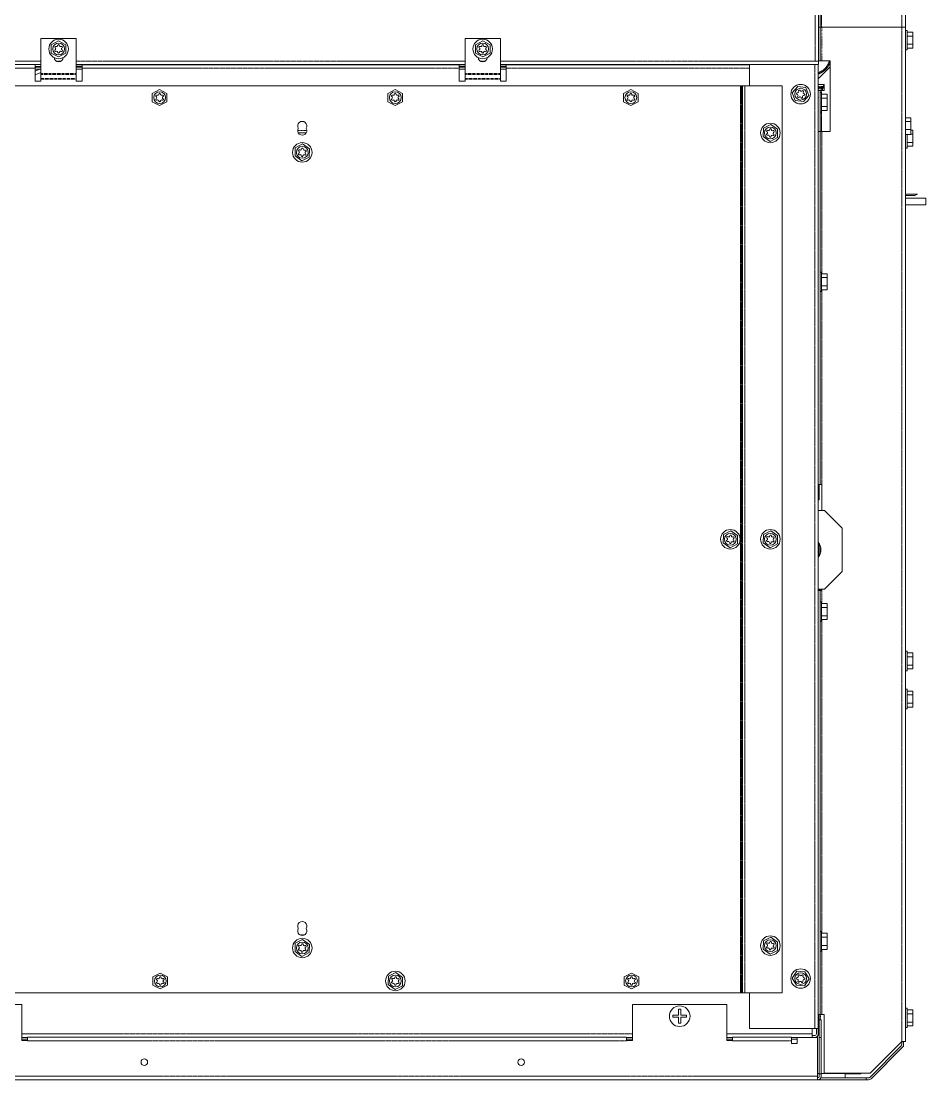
# Model space of a CAD drawing. Header units: millimetres. Extents: x 60499 to 556746, y 248297 to 497145.
# Drawn here: x 193043 to 209166, y 422627 to 441500 of the extents above; entities that cross this region are included whole.
import ezdxf

# ---------------------------------------------------------------- set-up
doc = ezdxf.new("R2010")
doc.units = ezdxf.units.MM
doc.linetypes.add('PHANTOM', pattern=[20, 10, -2, 2, -2, 2, -2])

msp = doc.modelspace()

# ---------------------------------------------------------------- linework, layer by layer
at = {"color": 7, "linetype": 'PHANTOM', "lineweight": 13, "ltscale": 0.03937}
for p, q in [((208741, 457146), (208741, 441393)), ((207309, 441393), (207309, 443839)), ((207193, 440788), (207193, 442222)), ((208741, 441393), (208741, 423310)), ((193396, 440788), (189892, 440788)), ((200954, 440788), (194026, 440788)), ((207193, 440788), (201584, 440788)), ((207187, 440725), (207187, 423543)), ((193291, 440662), (189925, 440662)), ((200849, 440662), (194131, 440662)), ((206024, 440661), (201689, 440662)), ((205861, 440347), (205861, 424179)), ((205879, 440347), (205879, 424179)), ((205899, 424179), (205899, 440347)), ((205941, 424179), (205941, 440347)), ((207310, 436996), (207310, 439530)), ((207310, 433242), (207310, 436711)), ((207310, 425239), (207310, 430832)), ((207310, 423794), (207310, 424953)), ((193054, 423445), (203938, 423445)), ((203833, 423323), (193159, 423323)), ((205618, 423445), (207142, 423445)), ((206770, 423323), (205723, 423323)), ((207238, 422690), (189464, 422690))]:
    msp.add_line(p, q, dxfattribs=at)
at = {"color": 7, "lineweight": 13, "ltscale": 0.03937}
for p, q in [((208803, 457175), (208803, 441488)), ((207280, 441393), (207280, 450238)), ((207255, 440784), (207255, 442225)), ((207310, 441393), (208741, 441393)), ((208804, 441393), (208804, 423310)), ((193396, 440725), (189892, 440725)), ((193291, 440725), (189925, 440725)), ((200954, 440725), (194026, 440725)), ((200849, 440724), (194131, 440724)), ((206024, 440725), (201584, 440725)), ((206024, 440724), (201689, 440724)), ((206024, 440725), (207187, 440725)), ((207249, 440725), (207249, 423543)), ((207461, 439530), (207461, 440790)), ((190444, 440347), (205861, 440347)), ((205941, 440347), (206605, 440347)), ((206605, 440347), (206605, 424179)), ((207250, 440263), (207250, 439530)), ((207281, 440263), (207281, 439528)), ((207280, 433242), (207280, 439530)), ((207675, 432464), (207675, 431688)), ((207280, 423794), (207280, 431353)), ((190444, 424179), (205861, 424179)), ((205941, 424179), (206605, 424179)), ((191374, 423971), (193054, 423971)), ((203938, 423971), (205618, 423971)), ((207355, 423794), (207355, 422744)), ((207187, 423543), (206024, 423543)), ((203833, 423386), (193159, 423386)), ((206770, 423386), (205723, 423386)), ((207238, 423383), (207238, 422690)), ((208165, 422669), (208728, 423232)), ((208175, 422744), (208741, 423310)), ((208189, 422645), (208752, 423208)), ((207238, 422627), (189464, 422627)), ((207239, 422627), (208101, 422627)), ((207292, 422660), (208101, 422660)), ((207298, 422741), (208010, 422741)), ((207355, 422744), (208175, 422744))]:
    msp.add_line(p, q, dxfattribs=at)
at = {"color": 7, "lineweight": 13, "ltscale": 0.0025}
msp.add_line((208803, 441492), (208803, 441408), dxfattribs=at)
at = {"color": 7, "lineweight": 13, "ltscale": 0.00285}
msp.add_line((208803, 441488), (208803, 441393), dxfattribs=at)
at = {"color": 7, "lineweight": 13, "ltscale": 0.001346}
msp.add_line((208803, 441488), (208803, 441443), dxfattribs=at)
at = {"color": 7, "lineweight": 13, "ltscale": 0.000742394}
for p, q in [((207255, 441393), (207280, 441393)), ((207280, 440790), (207255, 440790))]:
    msp.add_line(p, q, dxfattribs=at)
at = {"color": 7, "lineweight": 13, "ltscale": 0.000874917}
for p, q in [((207310, 441393), (207280, 441393)), ((207310, 440790), (207280, 440790)), ((207310, 433242), (207280, 433242)), ((207280, 431353), (207310, 431353)), ((207310, 423794), (207280, 423794))]:
    msp.add_line(p, q, dxfattribs=at)
at = {"color": 7, "lineweight": 13, "ltscale": 0.01795}
msp.add_line((207280, 440790), (207280, 441393), dxfattribs=at)
at = {"color": 7, "linetype": 'PHANTOM', "lineweight": 13, "ltscale": 0.01795}
msp.add_line((207310, 440790), (207310, 441393), dxfattribs=at)
at = {"color": 7, "lineweight": 13, "ltscale": 0.001865}
for p, q in [((208741, 441393), (208804, 441393)), ((193291, 440725), (193291, 440662)), ((194131, 440724), (194131, 440662)), ((200849, 440724), (200849, 440662)), ((201689, 440724), (201689, 440662)), ((207187, 440725), (207249, 440725)), ((207187, 423543), (207249, 423543)), ((207142, 423383), (207142, 423445)), ((208741, 423310), (208804, 423310))]:
    msp.add_line(p, q, dxfattribs=at)
at = {"color": 7, "lineweight": 13, "ltscale": 0.000449203}
msp.add_line((208803, 441408), (208803, 441393), dxfattribs=at)
at = {"color": 7, "lineweight": 13, "ltscale": 7.53328e-05}
for p, q in [((208806, 441309), (208804, 441309)), ((208806, 430241), (208804, 430241)), ((208806, 430199), (208804, 430199)), ((208806, 430198), (208804, 430198)), ((208804, 430162), (208806, 430162)), ((208806, 430094), (208804, 430094)), ((208806, 430094), (208804, 430094)), ((208804, 430073), (208806, 430073)), ((208806, 430019), (208804, 430019)), ((208806, 429989), (208804, 429989)), ((208804, 429983), (208806, 429983)), ((208806, 429946), (208804, 429946))]:
    msp.add_line(p, q, dxfattribs=at)
at = {"color": 7, "lineweight": 13, "ltscale": 7.52126e-05}
for p, q in [((208806, 441308), (208804, 441308)), ((208806, 441266), (208804, 441266)), ((208806, 441265), (208804, 441265)), ((208804, 441229), (208806, 441229)), ((208806, 441161), (208804, 441161)), ((208804, 441140), (208806, 441140)), ((208806, 441086), (208804, 441086)), ((208806, 441056), (208804, 441056)), ((208804, 441050), (208806, 441050)), ((208806, 441013), (208804, 441013)), ((208806, 423878), (208804, 423878))]:
    msp.add_line(p, q, dxfattribs=at)
at = {"color": 7, "lineweight": 13, "ltscale": 1.89533e-05}
for p, q in [((208806, 441335), (208806, 441334)), ((208832, 441334), (208832, 441335))]:
    msp.add_line(p, q, dxfattribs=at)
at = {"color": 7, "lineweight": 13, "ltscale": 0.000762579}
for p, q in [((208806, 441335), (208832, 441335)), ((208806, 441334), (208832, 441334)), ((208806, 440987), (208832, 440987)), ((208806, 439238), (208832, 439238)), ((208806, 430268), (208832, 430268)), ((208806, 429920), (208832, 429920)), ((208806, 429589), (208832, 429589)), ((208806, 429242), (208832, 429242)), ((208806, 423904), (208832, 423904)), ((208806, 423904), (208832, 423904)), ((208806, 423557), (208832, 423557))]:
    msp.add_line(p, q, dxfattribs=at)
at = {"color": 7, "lineweight": 13, "ltscale": 0.001516}
for p, q in [((208806, 441334), (208806, 441283)), ((208806, 441038), (208806, 440987)), ((208806, 439289), (208806, 439238)), ((207283, 437027), (207283, 436976)), ((207283, 436730), (207283, 436680)), ((207283, 431148), (207283, 431098)), ((207283, 430852), (207283, 430801)), ((207283, 425270), (207283, 425219)), ((207283, 424973), (207283, 424922)), ((208806, 423904), (208806, 423853)), ((208806, 423607), (208806, 423557))]:
    msp.add_line(p, q, dxfattribs=at)
at = {"color": 7, "lineweight": 13, "ltscale": 0.003659}
for p, q in [((208806, 441283), (208806, 441161)), ((208806, 441161), (208806, 441038)), ((208806, 439411), (208806, 439289)), ((207283, 436976), (207283, 436853)), ((207283, 436853), (207283, 436730)), ((207283, 431098), (207283, 430975)), ((207283, 430975), (207283, 430852)), ((208806, 430094), (208806, 429971)), ((208806, 429415), (208806, 429292)), ((207283, 425219), (207283, 425096)), ((207283, 425096), (207283, 424973)), ((208806, 423853), (208806, 423730)), ((208806, 423730), (208806, 423607))]:
    msp.add_line(p, q, dxfattribs=at)
at = {"color": 7, "lineweight": 13, "ltscale": 0.005175}
for p, q in [((208832, 441161), (208832, 441334)), ((208832, 441161), (208832, 440987)), ((208832, 439411), (208832, 439238)), ((207308, 436853), (207308, 437027)), ((207308, 436853), (207308, 436680)), ((207308, 430975), (207308, 431148)), ((207308, 430975), (207308, 430801)), ((207308, 425096), (207308, 425270)), ((207308, 425096), (207308, 424922)), ((208832, 423730), (208832, 423904)), ((208832, 423730), (208832, 423557))]:
    msp.add_line(p, q, dxfattribs=at)
at = {"color": 7, "lineweight": 13, "ltscale": 0.003}
for p, q in [((208832, 441304), (208933, 441304)), ((208832, 441303), (208933, 441303)), ((208832, 441235), (208933, 441235)), ((208832, 441087), (208933, 441087)), ((208832, 441018), (208933, 441018)), ((207309, 440196), (207410, 440196)), ((207309, 440127), (207410, 440127)), ((207309, 439979), (207410, 439979)), ((207309, 439910), (207410, 439910)), ((208832, 439337), (208932, 439337)), ((208832, 439269), (208932, 439269)), ((207308, 436996), (207409, 436996)), ((207308, 436927), (207409, 436927)), ((207308, 436779), (207409, 436779)), ((207308, 436711), (207409, 436711)), ((207308, 431117), (207409, 431117)), ((207308, 431049), (207409, 431049)), ((207308, 430901), (207409, 430901)), ((207308, 430832), (207409, 430832)), ((208832, 430236), (208933, 430236)), ((208832, 430168), (208933, 430168)), ((208832, 430020), (208933, 430020)), ((208832, 429951), (208933, 429951)), ((208832, 429558), (208933, 429558)), ((208832, 429489), (208933, 429489)), ((208832, 429341), (208933, 429341)), ((208832, 429273), (208933, 429273)), ((207308, 425239), (207409, 425239)), ((207308, 425170), (207409, 425170)), ((207308, 425022), (207409, 425022)), ((207308, 424953), (207409, 424953)), ((208832, 423873), (208932, 423873)), ((208832, 423873), (208933, 423873)), ((208832, 423804), (208932, 423804)), ((208832, 423656), (208932, 423656)), ((208832, 423588), (208932, 423588))]:
    msp.add_line(p, q, dxfattribs=at)
at = {"color": 7, "lineweight": 13, "ltscale": 1.96142e-05}
msp.add_line((208933, 441304), (208933, 441303), dxfattribs=at)
at = {"color": 7, "lineweight": 13, "ltscale": 0.002048}
for p, q in [((208933, 441303), (208933, 441235)), ((208933, 441087), (208933, 441018)), ((208932, 439554), (208932, 439485)), ((208932, 439337), (208932, 439269)), ((207409, 436996), (207409, 436927)), ((207409, 436779), (207409, 436711)), ((207409, 431117), (207409, 431049)), ((207409, 430901), (207409, 430832)), ((207409, 425239), (207409, 425170)), ((207409, 425022), (207409, 424953)), ((208932, 423873), (208932, 423804)), ((208932, 423656), (208932, 423588))]:
    msp.add_line(p, q, dxfattribs=at)
at = {"color": 7, "lineweight": 13, "ltscale": 0.018535}
for p, q in [((193396, 441192), (193396, 440569)), ((194026, 441192), (194026, 440569))]:
    msp.add_line(p, q, dxfattribs=at)
at = {"color": 7, "lineweight": 13, "ltscale": 0.01875}
for p, q in [((193396, 441192), (194026, 441192)), ((200954, 441192), (201584, 441192))]:
    msp.add_line(p, q, dxfattribs=at)
at = {"color": 7, "lineweight": 13, "ltscale": 0.004405}
for p, q in [((193711, 441148), (193580, 441079)), ((193580, 441079), (193580, 440931)), ((193842, 441079), (193711, 441148)), ((193842, 440931), (193842, 441079)), ((201269, 441148), (201138, 441079)), ((201138, 441079), (201138, 440931)), ((201400, 441079), (201269, 441148)), ((201400, 440931), (201400, 441079)), ((208933, 441235), (208933, 441087)), ((193580, 440931), (193711, 440863)), ((193711, 440863), (193842, 440931)), ((201138, 440931), (201269, 440863)), ((201269, 440863), (201400, 440931)), ((206883, 440332), (206786, 440221)), ((207030, 440315), (206883, 440332)), ((207083, 440177), (207030, 440315)), ((195511, 440280), (195380, 440211)), ((195380, 440211), (195380, 440063)), ((195642, 440211), (195511, 440280)), ((195642, 440063), (195642, 440211)), ((199710, 440280), (199579, 440211)), ((199579, 440211), (199579, 440063)), ((199841, 440211), (199710, 440280)), ((199841, 440063), (199841, 440211)), ((203909, 440280), (203778, 440211)), ((203778, 440211), (203778, 440063)), ((204041, 440211), (203909, 440280)), ((204041, 440063), (204041, 440211)), ((206786, 440221), (206839, 440083)), ((206986, 440066), (207083, 440177)), ((207410, 440127), (207410, 439979)), ((195380, 440063), (195511, 439994)), ((195511, 439994), (195642, 440063)), ((199579, 440063), (199710, 439994)), ((199710, 439994), (199841, 440063)), ((203778, 440063), (203909, 439994)), ((203909, 439994), (204041, 440063)), ((206839, 440083), (206986, 440066)), ((206270, 439591), (206268, 439443)), ((206402, 439658), (206270, 439591)), ((206523, 439572), (206402, 439658)), ((206521, 439424), (206523, 439572)), ((206268, 439443), (206389, 439357)), ((206389, 439357), (206521, 439424)), ((208932, 439485), (208932, 439337)), ((197927, 439244), (197925, 439096)), ((198059, 439311), (197927, 439244)), ((198180, 439225), (198059, 439311)), ((198178, 439077), (198180, 439225)), ((197925, 439096), (198046, 439010)), ((198046, 439010), (198178, 439077)), ((207409, 436927), (207409, 436779)), ((205689, 432413), (205557, 432346)), ((205810, 432328), (205689, 432413)), ((206402, 432413), (206270, 432346)), ((206523, 432328), (206402, 432413)), ((205557, 432346), (205555, 432198)), ((205555, 432198), (205676, 432113)), ((205808, 432180), (205810, 432328)), ((206270, 432346), (206268, 432198)), ((206268, 432198), (206389, 432113)), ((206521, 432180), (206523, 432328)), ((205676, 432113), (205808, 432180)), ((206389, 432113), (206521, 432180)), ((207409, 431049), (207409, 430901)), ((208933, 430168), (208933, 430020)), ((208933, 429489), (208933, 429341)), ((197927, 425061), (197925, 424913)), ((198059, 425128), (197927, 425061)), ((198180, 425042), (198059, 425128)), ((198178, 424894), (198180, 425042)), ((206270, 425102), (206268, 424954)), ((206402, 425169), (206270, 425102)), ((206523, 425083), (206402, 425169)), ((206521, 424935), (206523, 425083)), ((207409, 425170), (207409, 425022)), ((197925, 424913), (198046, 424827)), ((198046, 424827), (198178, 424894)), ((206268, 424954), (206389, 424868)), ((206389, 424868), (206521, 424935)), ((195523, 424531), (195392, 424463)), ((195392, 424463), (195392, 424315)), ((195654, 424463), (195523, 424531)), ((195654, 424315), (195654, 424463)), ((199588, 424472), (199586, 424324)), ((199720, 424539), (199588, 424472)), ((199840, 424453), (199720, 424539)), ((199838, 424305), (199840, 424453)), ((203921, 424531), (203790, 424463)), ((203790, 424463), (203790, 424315)), ((204052, 424463), (203921, 424531)), ((204052, 424315), (204052, 424463)), ((206864, 424565), (206784, 424440)), ((207011, 424553), (206864, 424565)), ((207085, 424425), (207011, 424553)), ((195392, 424315), (195523, 424246)), ((195523, 424246), (195654, 424315)), ((199586, 424324), (199706, 424238)), ((199706, 424238), (199838, 424305)), ((203790, 424315), (203921, 424246)), ((203921, 424246), (204052, 424315)), ((206784, 424440), (206858, 424312)), ((206858, 424312), (207005, 424300)), ((207005, 424300), (207085, 424425)), ((208932, 423804), (208932, 423656))]:
    msp.add_line(p, q, dxfattribs=at)
at = {"color": 7, "lineweight": 13, "ltscale": 0.018546}
for p, q in [((200954, 441192), (200954, 440569)), ((201584, 441192), (201584, 440569))]:
    msp.add_line(p, q, dxfattribs=at)
at = {"color": 7, "lineweight": 13, "ltscale": 0.003125}
for p, q in [((193396, 440725), (193291, 440725)), ((193396, 440691), (193291, 440691)), ((193396, 440678), (193291, 440678)), ((194131, 440724), (194026, 440724)), ((194131, 440691), (194026, 440691)), ((194131, 440678), (194026, 440678)), ((200849, 440724), (200954, 440724)), ((200849, 440691), (200954, 440691)), ((200954, 440678), (200849, 440678)), ((201584, 440724), (201689, 440724)), ((201584, 440691), (201689, 440691)), ((201689, 440678), (201584, 440678)), ((193291, 440645), (193396, 440645)), ((193396, 440641), (193291, 440641)), ((194026, 440645), (194131, 440645)), ((194131, 440641), (194026, 440641)), ((200849, 440644), (200954, 440644)), ((201584, 440644), (201689, 440644)), ((193396, 440431), (193291, 440431)), ((194131, 440431), (194026, 440431)), ((200849, 440430), (200954, 440430)), ((201584, 440430), (201689, 440430)), ((207250, 440473), (207250, 440368)), ((207355, 440368), (207250, 440368)), ((207355, 440263), (207355, 440368)), ((204760, 423779), (204760, 423884)), ((204798, 423884), (204798, 423779)), ((204655, 423779), (204760, 423779)), ((204760, 423742), (204655, 423742)), ((204760, 423637), (204760, 423742)), ((204798, 423779), (204903, 423779)), ((204903, 423742), (204798, 423742)), ((204798, 423742), (204798, 423637)), ((193054, 423383), (193159, 423383)), ((193159, 423354), (193054, 423354)), ((193159, 423326), (193054, 423326)), ((203833, 423383), (203938, 423383)), ((203938, 423354), (203833, 423354)), ((203938, 423326), (203833, 423326)), ((205618, 423383), (205723, 423383)), ((205723, 423354), (205618, 423354)), ((205723, 423326), (205618, 423326)), ((206770, 423383), (206875, 423383)), ((206875, 423354), (206770, 423354)), ((206770, 423274), (206875, 423274))]:
    msp.add_line(p, q, dxfattribs=at)
at = {"color": 7, "linetype": 'PHANTOM', "lineweight": 13, "ltscale": 0.002804}
msp.add_line((193758, 440788), (193664, 440788), dxfattribs=at)
at = {"color": 7, "lineweight": 13, "ltscale": 1.4628e-05}
msp.add_line((195075, 440725), (195075, 440724), dxfattribs=at)
at = {"color": 7, "lineweight": 13, "ltscale": 1.51687e-05}
msp.add_line((195705, 440725), (195705, 440724), dxfattribs=at)
at = {"color": 7, "linetype": 'PHANTOM', "lineweight": 13, "ltscale": 0.002812}
msp.add_line((201316, 440788), (201222, 440788), dxfattribs=at)
at = {"color": 7, "lineweight": 13, "ltscale": 2.12061e-05}
msp.add_line((202634, 440725), (202634, 440724), dxfattribs=at)
at = {"color": 7, "lineweight": 13, "ltscale": 2.15365e-05}
msp.add_line((203007, 440725), (203007, 440724), dxfattribs=at)
at = {"color": 7, "lineweight": 13, "ltscale": 2.16867e-05}
msp.add_line((203166, 440725), (203166, 440724), dxfattribs=at)
msp.add_line((203166, 440725), (203166, 440724), dxfattribs=at)
at = {"color": 7, "lineweight": 13, "ltscale": 2.17468e-05}
msp.add_line((203264, 440725), (203264, 440724), dxfattribs=at)
at = {"color": 7, "lineweight": 13, "ltscale": 2.1957e-05}
msp.add_line((203477, 440724), (203477, 440725), dxfattribs=at)
at = {"color": 7, "lineweight": 13, "ltscale": 2.25878e-05}
msp.add_line((204189, 440725), (204189, 440724), dxfattribs=at)
at = {"color": 7, "lineweight": 13, "ltscale": 2.2708e-05}
msp.add_line((204348, 440725), (204348, 440724), dxfattribs=at)
at = {"color": 7, "lineweight": 13, "ltscale": 2.28281e-05}
msp.add_line((204499, 440724), (204499, 440725), dxfattribs=at)
at = {"color": 7, "lineweight": 13, "ltscale": 2.28581e-05}
msp.add_line((204532, 440725), (204532, 440724), dxfattribs=at)
at = {"color": 7, "lineweight": 13, "ltscale": 2.30384e-05}
msp.add_line((204732, 440725), (204732, 440724), dxfattribs=at)
at = {"color": 7, "lineweight": 13, "ltscale": 2.3549e-05}
msp.add_line((205311, 440725), (205311, 440724), dxfattribs=at)
at = {"color": 7, "linetype": 'PHANTOM', "lineweight": 13, "ltscale": 2.36691e-05}
msp.add_line((205444, 440725), (205444, 440724), dxfattribs=at)
at = {"color": 7, "lineweight": 13, "ltscale": 0.01125}
msp.add_line((206024, 440725), (206024, 440347), dxfattribs=at)
at = {"color": 7, "lineweight": 13, "ltscale": 0.001781}
msp.add_line((207193, 440788), (207252, 440783), dxfattribs=at)
at = {"color": 7, "lineweight": 13, "ltscale": 8.26618e-05}
msp.add_line((207252, 440725), (207249, 440725), dxfattribs=at)
at = {"color": 7, "lineweight": 13, "ltscale": 7.57533e-05}
msp.add_line((207252, 440783), (207252, 440785), dxfattribs=at)
at = {"color": 7, "lineweight": 13, "ltscale": 4.85398e-05}
msp.add_line((207252, 440784), (207254, 440784), dxfattribs=at)
at = {"color": 7, "lineweight": 13, "ltscale": 0.001722}
msp.add_line((207252, 440725), (207252, 440783), dxfattribs=at)
at = {"color": 7, "lineweight": 13, "ltscale": 4.1451e-05}
msp.add_line((207255, 440784), (207254, 440784), dxfattribs=at)
at = {"color": 7, "lineweight": 13, "ltscale": 0.004514}
for p, q in [((207310, 440790), (207461, 440790)), ((207310, 439530), (207461, 439530))]:
    msp.add_line(p, q, dxfattribs=at)
at = {"color": 7, "lineweight": 13, "ltscale": 0.004419}
for q in [(207460, 440683), (207250, 440473)]:
    msp.add_line((207355, 440578), q, dxfattribs=at)
at = {"color": 7, "lineweight": 13, "ltscale": 2.63124e-05}
msp.add_line((207460, 440683), (207461, 440683), dxfattribs=at)
at = {"color": 7, "lineweight": 13, "ltscale": 0.006885}
for p, q in [((193291, 440662), (193291, 440431)), ((194131, 440662), (194131, 440431)), ((200849, 440662), (200849, 440430)), ((201689, 440662), (201689, 440430))]:
    msp.add_line(p, q, dxfattribs=at)
at = {"color": 7, "lineweight": 13, "ltscale": 0.002701}
msp.add_line((193375, 440641), (193291, 440607), dxfattribs=at)
msp.add_line((193375, 440641), (193291, 440607), dxfattribs=at)
at = {"color": 7, "lineweight": 13, "ltscale": 0.00337}
msp.add_line((193396, 440582), (193291, 440540), dxfattribs=at)
at = {"color": 7, "lineweight": 13, "ltscale": 0.000637865}
for p, q in [((193396, 440569), (193396, 440548)), ((194026, 440569), (194026, 440548)), ((200954, 440569), (200954, 440547)), ((201584, 440569), (201584, 440547))]:
    msp.add_line(p, q, dxfattribs=at)
at = {"color": 7, "linetype": 'PHANTOM', "lineweight": 13, "ltscale": 0.01875}
for p, q in [((194026, 440569), (193396, 440569)), ((194026, 440548), (193396, 440548)), ((201584, 440569), (200954, 440569)), ((201584, 440547), (200954, 440547)), ((193396, 440477), (194026, 440477)), ((193396, 440467), (194026, 440467)), ((200954, 440477), (201584, 440477)), ((200954, 440467), (201584, 440467))]:
    msp.add_line(p, q, dxfattribs=at)
at = {"color": 7, "lineweight": 13, "ltscale": 0.002087}
for p, q in [((193396, 440548), (193396, 440477)), ((194026, 440548), (194026, 440477)), ((200954, 440547), (200954, 440477)), ((201584, 440547), (201584, 440477))]:
    msp.add_line(p, q, dxfattribs=at)
at = {"color": 7, "lineweight": 13, "ltscale": 0.000299258}
for p, q in [((193396, 440467), (193396, 440477)), ((194026, 440467), (194026, 440477)), ((200954, 440467), (200954, 440477))]:
    msp.add_line(p, q, dxfattribs=at)
at = {"color": 7, "lineweight": 13, "ltscale": 0.001096}
for p, q in [((193396, 440467), (193396, 440431)), ((194026, 440431), (194026, 440467)), ((200954, 440430), (200954, 440467)), ((201584, 440467), (201584, 440430))]:
    msp.add_line(p, q, dxfattribs=at)
at = {"color": 7, "lineweight": 13, "ltscale": 0.000299289}
msp.add_line((201584, 440467), (201584, 440477), dxfattribs=at)
at = {"color": 7, "lineweight": 13, "ltscale": 0.000548115}
for p, q in [((205879, 440347), (205861, 440347)), ((205879, 424179), (205861, 424179))]:
    msp.add_line(p, q, dxfattribs=at)
at = {"color": 7, "lineweight": 13, "ltscale": 0.000591008}
for p, q in [((205879, 440347), (205899, 440347)), ((205879, 424179), (205899, 424179))]:
    msp.add_line(p, q, dxfattribs=at)
at = {"color": 7, "lineweight": 13, "ltscale": 0.001248}
for p, q in [((205899, 440347), (205941, 440347)), ((205899, 424179), (205941, 424179))]:
    msp.add_line(p, q, dxfattribs=at)
at = {"color": 7, "linetype": 'PHANTOM', "lineweight": 13, "ltscale": 0.002786}
msp.add_line((207249, 440332), (207343, 440332), dxfattribs=at)
at = {"color": 7, "lineweight": 13, "ltscale": 0.002786}
msp.add_line((207343, 440315), (207249, 440315), dxfattribs=at)
at = {"color": 7, "linetype": 'PHANTOM', "lineweight": 13, "ltscale": 0.001949}
for p, q in [((207249, 440302), (207315, 440302)), ((207315, 440269), (207249, 440269))]:
    msp.add_line(p, q, dxfattribs=at)
at = {"color": 7, "linetype": 'PHANTOM', "lineweight": 13, "ltscale": 0.000388859}
msp.add_line((207315, 440302), (207315, 440315), dxfattribs=at)
at = {"color": 7, "linetype": 'PHANTOM', "lineweight": 13, "ltscale": 0.000980497}
msp.add_line((207315, 440269), (207315, 440302), dxfattribs=at)
at = {"color": 7, "lineweight": 13, "ltscale": 0.000268891}
msp.add_line((207331, 440315), (207331, 440306), dxfattribs=at)
at = {"color": 7, "linetype": 'PHANTOM', "lineweight": 13, "ltscale": 0.001083}
msp.add_line((207343, 440332), (207343, 440368), dxfattribs=at)
at = {"color": 7, "linetype": 'PHANTOM', "lineweight": 13, "ltscale": 0.000492126}
msp.add_line((207343, 440332), (207343, 440315), dxfattribs=at)
at = {"color": 7, "linetype": 'PHANTOM', "lineweight": 13, "ltscale": 0.000367172}
msp.add_line((207343, 440332), (207355, 440332), dxfattribs=at)
at = {"color": 7, "lineweight": 13, "ltscale": 2.77542e-05}
for p, q in [((207250, 440133), (207249, 440133)), ((207250, 439974), (207249, 439974))]:
    msp.add_line(p, q, dxfattribs=at)
at = {"color": 7, "lineweight": 13, "ltscale": 0.000900028}
msp.add_line((207250, 440263), (207281, 440263), dxfattribs=at)
at = {"color": 7, "lineweight": 13, "ltscale": 0.000774954}
for p, q in [((207281, 440263), (207307, 440263)), ((207238, 422741), (207265, 422741))]:
    msp.add_line(p, q, dxfattribs=at)
at = {"color": 7, "lineweight": 13, "ltscale": 7.49723e-05}
for p, q in [((207283, 440201), (207281, 440201)), ((207283, 440159), (207281, 440159)), ((207283, 440158), (207281, 440158)), ((207281, 440122), (207283, 440122)), ((207283, 440053), (207281, 440053)), ((207283, 440053), (207281, 440053)), ((207281, 440032), (207283, 440032)), ((207283, 439978), (207281, 439978)), ((207283, 439949), (207281, 439949)), ((207281, 439943), (207283, 439943)), ((207283, 439905), (207281, 439905)), ((207283, 437001), (207280, 437001)), ((207283, 436959), (207280, 436959)), ((207283, 436958), (207280, 436958)), ((207280, 436922), (207283, 436922)), ((207283, 436853), (207280, 436853)), ((207280, 436832), (207283, 436832)), ((207283, 436779), (207280, 436779)), ((207283, 436749), (207280, 436749)), ((207280, 436743), (207283, 436743)), ((207283, 436706), (207280, 436706)), ((207283, 431122), (207280, 431122)), ((207283, 431080), (207280, 431080)), ((207283, 431079), (207280, 431079)), ((207280, 431043), (207283, 431043)), ((207283, 430975), (207280, 430975)), ((207280, 430954), (207283, 430954)), ((207283, 430900), (207280, 430900)), ((207283, 430870), (207280, 430870)), ((207280, 430864), (207283, 430864)), ((207283, 430827), (207280, 430827)), ((207283, 425244), (207280, 425244)), ((207283, 425202), (207280, 425202)), ((207283, 425200), (207280, 425200)), ((207280, 425165), (207283, 425165)), ((207283, 425096), (207280, 425096)), ((207280, 425075), (207283, 425075)), ((207283, 425021), (207280, 425021)), ((207283, 424991), (207280, 424991)), ((207280, 424985), (207283, 424985)), ((207283, 424948), (207280, 424948))]:
    msp.add_line(p, q, dxfattribs=at)
at = {"color": 7, "lineweight": 13, "ltscale": 0.001518}
for p, q in [((207283, 440227), (207283, 440176)), ((208806, 430268), (208806, 430217)), ((208806, 429589), (208806, 429538))]:
    msp.add_line(p, q, dxfattribs=at)
at = {"color": 7, "lineweight": 13, "ltscale": 0.000762459}
for p, q in [((207283, 440227), (207309, 440227)), ((207283, 439879), (207309, 439879)), ((207283, 437027), (207308, 437027)), ((207283, 436680), (207308, 436680)), ((207283, 431148), (207308, 431148)), ((207283, 430801), (207308, 430801)), ((207283, 425270), (207308, 425270)), ((207283, 424922), (207308, 424922))]:
    msp.add_line(p, q, dxfattribs=at)
at = {"color": 7, "lineweight": 13, "ltscale": 0.00366}
for p, q in [((207283, 440176), (207283, 440053)), ((208806, 430217), (208806, 430094)), ((208806, 429538), (208806, 429415))]:
    msp.add_line(p, q, dxfattribs=at)
at = {"color": 7, "linetype": 'PHANTOM', "lineweight": 13, "ltscale": 0.001075}
msp.add_line((207307, 440263), (207307, 440227), dxfattribs=at)
at = {"color": 7, "lineweight": 13, "ltscale": 0.00145}
for p, q in [((207355, 440263), (207307, 440263)), ((206770, 423274), (206770, 423323))]:
    msp.add_line(p, q, dxfattribs=at)
at = {"color": 7, "lineweight": 13, "ltscale": 0.005178}
for p, q in [((207309, 440053), (207309, 440227)), ((208832, 430094), (208832, 430268)), ((208832, 429415), (208832, 429589))]:
    msp.add_line(p, q, dxfattribs=at)
at = {"color": 7, "lineweight": 13, "ltscale": 0.00205}
for p, q in [((207410, 440196), (207410, 440127)), ((208933, 430236), (208933, 430168)), ((208933, 429558), (208933, 429489))]:
    msp.add_line(p, q, dxfattribs=at)
at = {"color": 7, "lineweight": 13, "ltscale": 0.003658}
msp.add_line((207283, 440053), (207283, 439930), dxfattribs=at)
at = {"color": 7, "lineweight": 13, "ltscale": 0.001514}
for p, q in [((207283, 439930), (207283, 439879)), ((208806, 429971), (208806, 429920)), ((208806, 429292), (208806, 429242))]:
    msp.add_line(p, q, dxfattribs=at)
at = {"color": 7, "lineweight": 13, "ltscale": 0.005172}
for p, q in [((207309, 440053), (207309, 439879)), ((208832, 430094), (208832, 429920)), ((208832, 429415), (208832, 429242))]:
    msp.add_line(p, q, dxfattribs=at)
at = {"color": 7, "lineweight": 13, "ltscale": 0.002046}
for p, q in [((207410, 439979), (207410, 439910)), ((208933, 430020), (208933, 429951)), ((208933, 429341), (208933, 429273))]:
    msp.add_line(p, q, dxfattribs=at)
at = {"color": 7, "lineweight": 13, "ltscale": 2.78743e-05}
msp.add_line((207250, 439904), (207249, 439904), dxfattribs=at)
at = {"color": 7, "lineweight": 13, "ltscale": 2.79573e-05}
msp.add_line((207250, 439829), (207249, 439829), dxfattribs=at)
at = {"color": 7, "linetype": 'PHANTOM', "lineweight": 13, "ltscale": 2.79396e-05}
msp.add_line((207250, 439779), (207249, 439779), dxfattribs=at)
at = {"color": 7, "linetype": 'PHANTOM', "lineweight": 13, "ltscale": 0.010404}
msp.add_line((207307, 439879), (207307, 439530), dxfattribs=at)
at = {"color": 7, "lineweight": 13, "ltscale": 0.002843}
for p, q in [((208804, 439775), (208899, 439775)), ((208804, 439713), (208899, 439713)), ((208804, 439567), (208899, 439567)), ((208804, 439477), (208899, 439477))]:
    msp.add_line(p, q, dxfattribs=at)
at = {"color": 7, "lineweight": 13, "ltscale": 0.001837}
msp.add_line((208899, 439775), (208899, 439713), dxfattribs=at)
at = {"color": 7, "linetype": 'PHANTOM', "lineweight": 13, "ltscale": 0.0049}
msp.add_line((197970, 439549), (198135, 439549), dxfattribs=at)
at = {"color": 7, "lineweight": 13, "ltscale": 3.43003e-05}
msp.add_line((207249, 439615), (207250, 439614), dxfattribs=at)
at = {"color": 7, "lineweight": 13, "ltscale": 0.004338}
msp.add_line((208899, 439713), (208899, 439567), dxfattribs=at)
at = {"color": 7, "lineweight": 13, "ltscale": 0.002691}
msp.add_line((208899, 439567), (208899, 439477), dxfattribs=at)
at = {"color": 7, "lineweight": 13, "ltscale": 0.000990019}
msp.add_line((208899, 439554), (208932, 439554), dxfattribs=at)
at = {"color": 7, "lineweight": 13, "ltscale": 0.004288}
msp.add_line((197981, 439509), (198125, 439509), dxfattribs=at)
at = {"color": 7, "lineweight": 13, "ltscale": 0.000915047}
for p, q in [((207280, 439530), (207249, 439530)), ((207280, 433242), (207249, 433242)), ((207280, 431353), (207249, 431353)), ((207280, 423794), (207249, 423794))]:
    msp.add_line(p, q, dxfattribs=at)
at = {"color": 7, "lineweight": 13, "ltscale": 1.27357e-05}
msp.add_line((207280, 439528), (207281, 439528), dxfattribs=at)
at = {"color": 7, "lineweight": 13, "ltscale": 0.000862182}
msp.add_line((207310, 439530), (207281, 439530), dxfattribs=at)
at = {"color": 7, "lineweight": 13, "ltscale": 7.04067e-05}
for p, q in [((208806, 439411), (208804, 439411)), ((208804, 439390), (208806, 439390)), ((208806, 439337), (208804, 439337)), ((208806, 439307), (208804, 439307)), ((208804, 439301), (208806, 439301)), ((208806, 439264), (208804, 439264))]:
    msp.add_line(p, q, dxfattribs=at)
at = {"color": 7, "lineweight": 13, "ltscale": 0.001943}
for p, q in [((208806, 439477), (208806, 439411)), ((208832, 439411), (208832, 439477))]:
    msp.add_line(p, q, dxfattribs=at)
at = {"color": 7, "lineweight": 13, "ltscale": 0.000990259}
msp.add_line((208899, 439485), (208932, 439485), dxfattribs=at)
at = {"color": 7, "lineweight": 13, "ltscale": 0.006303}
msp.add_line((209015, 438418), (208804, 438418), dxfattribs=at)
at = {"color": 7, "lineweight": 13, "ltscale": 0.001604}
msp.add_line((209015, 438418), (208969, 438390), dxfattribs=at)
at = {"color": 7, "lineweight": 13, "ltscale": 0.004932}
msp.add_line((208969, 438390), (208804, 438390), dxfattribs=at)
at = {"color": 7, "lineweight": 13, "ltscale": 0.010775}
for p, q in [((209166, 438343), (208804, 438343)), ((209166, 438224), (208804, 438224))]:
    msp.add_line(p, q, dxfattribs=at)
at = {"color": 7, "lineweight": 13, "ltscale": 0.003542}
msp.add_line((209166, 438343), (209166, 438224), dxfattribs=at)
at = {"color": 7, "lineweight": 13, "ltscale": 0.00821}
msp.add_line((207267, 433242), (207267, 432966), dxfattribs=at)
at = {"color": 7, "lineweight": 13, "ltscale": 0.013797}
msp.add_line((207310, 432779), (207310, 433242), dxfattribs=at)
at = {"color": 7, "lineweight": 13, "ltscale": 0.000510388}
msp.add_line((207249, 432966), (207267, 432966), dxfattribs=at)
at = {"color": 7, "lineweight": 13, "ltscale": 0.003295}
for p, q in [((207249, 432779), (207360, 432779)), ((207360, 431373), (207249, 431373))]:
    msp.add_line(p, q, dxfattribs=at)
at = {"color": 7, "lineweight": 13, "ltscale": 0.013258}
for p, q in [((207360, 432779), (207675, 432464)), ((207675, 431688), (207360, 431373))]:
    msp.add_line(p, q, dxfattribs=at)
at = {"color": 7, "lineweight": 13, "ltscale": 0.006495}
msp.add_line((207267, 432185), (207267, 431967), dxfattribs=at)
at = {"color": 7, "linetype": 'PHANTOM', "lineweight": 13, "ltscale": 0.003322}
msp.add_line((207290, 432132), (207290, 432020), dxfattribs=at)
at = {"color": 7, "lineweight": 13, "ltscale": 0.000602602}
for p, q in [((207267, 431373), (207267, 431353)), ((207269, 431373), (207269, 431353)), ((207295, 431353), (207295, 431373)), ((207310, 431353), (207310, 431373))]:
    msp.add_line(p, q, dxfattribs=at)
at = {"color": 7, "linetype": 'PHANTOM', "lineweight": 13, "ltscale": 0.007}
msp.add_line((207310, 431117), (207310, 431353), dxfattribs=at)
at = {"color": 7, "lineweight": 13, "ltscale": 7.50925e-05}
for p, q in [((208806, 429563), (208804, 429563)), ((208806, 429521), (208804, 429521)), ((208806, 429520), (208804, 429520)), ((208804, 429484), (208806, 429484)), ((208806, 429415), (208804, 429415)), ((208806, 429415), (208804, 429415)), ((208804, 429394), (208806, 429394)), ((208806, 429340), (208804, 429340)), ((208806, 429311), (208804, 429311)), ((208804, 429305), (208806, 429305)), ((208806, 429268), (208804, 429268))]:
    msp.add_line(p, q, dxfattribs=at)
at = {"color": 7, "linetype": 'PHANTOM', "lineweight": 13, "ltscale": 0.002588}
msp.add_line((198009, 425213), (198096, 425213), dxfattribs=at)
at = {"color": 7, "lineweight": 13, "ltscale": 0.018935}
msp.add_line((206024, 424179), (206024, 423543), dxfattribs=at)
at = {"color": 7, "lineweight": 13, "ltscale": 0.019175}
for p, q in [((193054, 423971), (193054, 423326)), ((203938, 423971), (203938, 423326)), ((205618, 423971), (205618, 423326))]:
    msp.add_line(p, q, dxfattribs=at)
at = {"color": 7, "lineweight": 13, "ltscale": 0.001125}
for p, q in [((204760, 423884), (204798, 423884)), ((204798, 423637), (204760, 423637))]:
    msp.add_line(p, q, dxfattribs=at)
at = {"color": 7, "lineweight": 13, "ltscale": 0.000562533}
for p, q in [((204655, 423761), (204655, 423779)), ((204903, 423779), (204903, 423761))]:
    msp.add_line(p, q, dxfattribs=at)
at = {"color": 7, "lineweight": 13, "ltscale": 0.000562473}
for p, q in [((204655, 423742), (204655, 423761)), ((204903, 423761), (204903, 423742))]:
    msp.add_line(p, q, dxfattribs=at)
at = {"color": 7, "lineweight": 13, "ltscale": 0.000999871}
for p, q in [((207298, 423698), (207265, 423698)), ((207298, 423383), (207265, 423383)), ((207298, 422734), (207265, 422734))]:
    msp.add_line(p, q, dxfattribs=at)
at = {"color": 7, "lineweight": 13, "ltscale": 0.009375}
for p, q in [((207265, 423698), (207265, 423383)), ((207298, 423698), (207298, 423383))]:
    msp.add_line(p, q, dxfattribs=at)
at = {"color": 7, "lineweight": 13, "ltscale": 0.002875}
msp.add_line((207267, 423794), (207267, 423698), dxfattribs=at)
at = {"color": 7, "linetype": 'PHANTOM', "lineweight": 13, "ltscale": 0.002875}
msp.add_line((207290, 423794), (207290, 423698), dxfattribs=at)
at = {"color": 7, "lineweight": 13, "ltscale": 0.00135}
msp.add_line((207355, 423794), (207310, 423794), dxfattribs=at)
at = {"color": 7, "lineweight": 13, "ltscale": 7.01664e-05}
for p, q in [((208806, 423878), (208804, 423878)), ((208806, 423836), (208804, 423836)), ((208806, 423835), (208804, 423835)), ((208804, 423799), (208806, 423799)), ((208806, 423730), (208804, 423730)), ((208804, 423709), (208806, 423709)), ((208806, 423656), (208804, 423656)), ((208806, 423626), (208804, 423626)), ((208804, 423620), (208806, 423620)), ((208806, 423583), (208804, 423583))]:
    msp.add_line(p, q, dxfattribs=at)
at = {"color": 7, "lineweight": 13, "ltscale": 0.0029}
for p, q in [((207142, 423543), (207142, 423445)), ((207216, 423543), (207216, 423445)), ((207249, 423543), (207249, 423445))]:
    msp.add_line(p, q, dxfattribs=at)
at = {"color": 7, "lineweight": 13, "ltscale": 0.00132}
msp.add_line((207187, 423542), (207142, 423542), dxfattribs=at)
at = {"color": 7, "linetype": 'PHANTOM', "lineweight": 13, "ltscale": 1.9524e-05}
msp.add_line((207187, 423543), (207187, 423542), dxfattribs=at)
at = {"color": 7, "lineweight": 13, "ltscale": 0.000875037}
msp.add_line((207187, 423542), (207216, 423542), dxfattribs=at)
at = {"color": 7, "lineweight": 13, "ltscale": 0.001875}
for p, q in [((193159, 423386), (193159, 423323)), ((203833, 423386), (203833, 423323)), ((205723, 423386), (205723, 423323)), ((206770, 423386), (206770, 423323)), ((207238, 422690), (207238, 422627))]:
    msp.add_line(p, q, dxfattribs=at)
at = {"color": 7, "lineweight": 13, "ltscale": 9.99631e-05}
for p, q in [((193159, 423326), (193159, 423323)), ((203833, 423326), (203833, 423323)), ((205723, 423326), (205723, 423323))]:
    msp.add_line(p, q, dxfattribs=at)
at = {"color": 7, "lineweight": 13, "ltscale": 0.010825}
msp.add_line((207238, 423383), (206875, 423383), dxfattribs=at)
at = {"color": 7, "lineweight": 13, "ltscale": 0.001675}
msp.add_line((206875, 423326), (206875, 423383), dxfattribs=at)
at = {"color": 7, "lineweight": 13, "ltscale": 0.00155}
msp.add_line((206875, 423326), (206875, 423274), dxfattribs=at)
at = {"color": 7, "lineweight": 13, "ltscale": 0.001319}
msp.add_line((207142, 423416), (207187, 423416), dxfattribs=at)
at = {"color": 7, "lineweight": 13, "ltscale": 0.000385615}
msp.add_line((207225, 423383), (207225, 423396), dxfattribs=at)
at = {"color": 7, "lineweight": 13, "ltscale": 0.000616359}
msp.add_line((207233, 423403), (207233, 423383), dxfattribs=at)
at = {"color": 7, "lineweight": 13, "ltscale": 0.019303}
for p, q in [((207265, 422734), (207265, 423383)), ((207298, 423383), (207298, 422734))]:
    msp.add_line(p, q, dxfattribs=at)
at = {"color": 7, "lineweight": 13, "ltscale": 0.001598}
msp.add_line((208737, 423253), (208737, 423306), dxfattribs=at)
at = {"color": 7, "lineweight": 13, "ltscale": 0.001723}
msp.add_line((208770, 423253), (208770, 423310), dxfattribs=at)
at = {"color": 7, "lineweight": 13, "ltscale": 0.001422}
for p, q in [((207265, 422734), (207265, 422686)), ((207298, 422734), (207298, 422686))]:
    msp.add_line(p, q, dxfattribs=at)
at = {"color": 7, "lineweight": 13, "ltscale": 0.002403}
msp.add_line((207730, 422660), (207730, 422741), dxfattribs=at)
at = {"color": 7, "lineweight": 13, "ltscale": 0.008095}
msp.add_line((208002, 422733), (207730, 422733), dxfattribs=at)
at = {"color": 7, "lineweight": 13, "ltscale": 0.000333076}
msp.add_line((208010, 422741), (208002, 422733), dxfattribs=at)
at = {"color": 7, "lineweight": 13, "ltscale": 0.000135804}
msp.add_line((208010, 422741), (208013, 422744), dxfattribs=at)
at = {"color": 7, "lineweight": 13, "ltscale": 0.000999991}
msp.add_line((208101, 422627), (208101, 422660), dxfattribs=at)
at = {"color": 7, "lineweight": 13, "ltscale": 0.001303}
for p, q in [((208145, 422660), (208101, 422660)), ((208145, 422627), (208101, 422627))]:
    msp.add_line(p, q, dxfattribs=at)
at = {"color": 7, "lineweight": 13, "ltscale": 0.03937}
for points in [[(207193, 440788), (207234, 440786), (207254, 440784)], [(207328, 440291), (207324, 440284), (207315, 440269)]]:
    msp.add_lwpolyline(points, dxfattribs=at)
for centre, radius in [((193711, 441005), 174), ((193711, 441005), 105), ((201269, 441005), 174), ((201269, 441005), 105), ((206935, 440199), 174), ((206935, 440199), 105), ((195511, 440137), 105), ((199710, 440137), 105), ((203909, 440137), 105), ((206395, 439507), 174), ((206395, 439507), 105), ((198053, 439160), 174), ((198053, 439160), 105), ((205682, 432263), 174), ((206395, 432263), 174), ((205682, 432263), 105), ((206395, 432263), 105), ((198053, 424977), 174), ((198053, 424977), 105), ((206395, 425019), 174), ((206395, 425019), 105), ((195523, 424389), 105), ((199713, 424389), 174), ((199713, 424389), 105), ((203921, 424389), 105), ((206935, 424432), 174), ((206935, 424432), 105), ((195238, 422942), 58.8), ((201956, 422942), 58.8)]:
    msp.add_circle(centre, radius, dxfattribs=at)
for centre, radius, start, end in [((193674, 441069), 22.4, 241.0552, 358.9414), ((193711, 441068), 14.1, 1.0597, 178.9369), ((193747, 441069), 22.4, 181.0552, 298.9414), ((201233, 441068), 22.4, 241.0552, 358.9414), ((201269, 441068), 14.1, 1.0597, 178.9369), ((201306, 441068), 22.4, 181.0552, 298.9414), ((193657, 441037), 14.1, 61.0552, 238.9353), ((193657, 440974), 14.1, 121.0596, 298.9397), ((193638, 441005), 22.4, 301.0596, 58.931), ((193674, 440942), 22.4, 1.0552, 118.9414), ((193711, 440943), 14.1, 181.0597, 358.9369), ((193747, 440942), 22.4, 61.0552, 178.9414), ((193765, 441037), 14.1, 301.0596, 118.9397), ((193765, 440974), 14.1, 241.0552, 58.9354), ((193784, 441005), 22.4, 121.0596, 238.931), ((201215, 441037), 14.1, 61.0552, 238.9353), ((201215, 440974), 14.1, 121.0596, 298.9397), ((201196, 441005), 22.4, 301.0596, 58.931), ((201233, 440942), 22.4, 1.0552, 118.9414), ((201269, 440943), 14.1, 181.0597, 358.9369), ((201306, 440942), 22.4, 61.0552, 178.9414), ((201323, 441037), 14.1, 301.0596, 118.9397), ((201323, 440974), 14.1, 241.0552, 58.9354), ((201342, 441005), 22.4, 121.0596, 238.931), ((193711, 440855), 82.3, 181.965, 358.0317), ((194288, 440700), 25.2, 90, 101.0815), ((194712, 440700), 25.2, 91.4759, 101.3093), ((201269, 440855), 82.3, 181.965, 358.0317), ((207120, 440902), 364, 290.8765, 339.8221), ((207290, 440308), 41.7, 336.7604, 358.1006), ((207343, 440332), 16.5, 270, 318.2712), ((195457, 440168), 14.1, 61.0569, 238.937), ((195457, 440106), 14.1, 121.0612, 298.9414), ((195438, 440137), 22.4, 301.0612, 58.9327), ((195475, 440200), 22.4, 241.0569, 358.9431), ((195511, 440200), 14.1, 1.0614, 178.9386), ((195548, 440200), 22.4, 181.0569, 298.9431), ((195565, 440168), 14.1, 301.0612, 118.9414), ((195565, 440106), 14.1, 241.0569, 58.937), ((195584, 440137), 22.4, 121.0612, 238.9327), ((199656, 440168), 14.1, 61.0569, 238.937), ((199656, 440106), 14.1, 121.0612, 298.9414), ((199637, 440137), 22.4, 301.0612, 58.9327), ((199674, 440200), 22.4, 241.0569, 358.9431), ((199710, 440200), 14.1, 1.0614, 178.9386), ((199747, 440200), 22.4, 181.0569, 298.9431), ((199764, 440168), 14.1, 301.0612, 118.9414), ((199764, 440106), 14.1, 241.0569, 58.937), ((199783, 440137), 22.4, 121.0612, 238.9327), ((203855, 440168), 14.1, 61.0569, 238.937), ((203855, 440106), 14.1, 121.0612, 298.9414), ((203837, 440137), 22.4, 301.0612, 58.9327), ((203873, 440200), 22.4, 241.0569, 358.9431), ((203909, 440200), 14.1, 1.0614, 178.9386), ((203946, 440200), 22.4, 181.0569, 298.9431), ((203964, 440168), 14.1, 301.0612, 118.9414), ((203964, 440106), 14.1, 241.0569, 58.937), ((203982, 440137), 22.4, 121.0612, 238.9327), ((206873, 440209), 14.1, 82.1228, 260.0029), ((206866, 440173), 22.4, 322.1271, 79.9986), ((206878, 440245), 22.4, 262.1228, 20.009), ((206895, 440151), 14.1, 142.1271, 320.0073), ((206912, 440258), 14.1, 22.1273, 200.0045), ((206923, 440127), 22.4, 22.1228, 140.009), ((206946, 440271), 22.4, 202.1228, 320.009), ((206957, 440141), 14.1, 202.1273, 20.0045), ((206974, 440248), 14.1, 322.1271, 140.0073), ((206991, 440153), 22.4, 82.1228, 200.009), ((207003, 440225), 22.4, 142.1271, 259.9986), ((206996, 440190), 14.1, 262.1228, 80.0029), ((207120, 440114), 132, 8.3155, 10.1121), ((195475, 440074), 22.4, 1.0569, 118.9431), ((195511, 440075), 14.1, 181.0614, 358.9386), ((195548, 440074), 22.4, 61.0569, 178.9431), ((199674, 440074), 22.4, 1.0569, 118.9431), ((199710, 440075), 14.1, 181.0614, 358.9386), ((199747, 440074), 22.4, 61.0569, 178.9431), ((203873, 440074), 22.4, 1.0569, 118.9431), ((203909, 440075), 14.1, 181.0614, 358.9386), ((203946, 440074), 22.4, 61.0569, 178.9431), ((198053, 439631), 82.3, 330, 210), ((198053, 439548), 82.3, 150, 30), ((206343, 439541), 14.1, 57.9606, 235.8407), ((206362, 439572), 22.4, 237.9606, 355.832), ((206399, 439570), 14.1, 357.9562, 175.8364), ((206435, 439568), 22.4, 177.9563, 295.8424), ((206451, 439535), 14.1, 297.9607, 115.838), ((206340, 439479), 14.1, 117.9607, 295.838), ((206323, 439511), 22.4, 297.9563, 55.8424), ((206356, 439446), 22.4, 357.9563, 115.8424), ((206392, 439445), 14.1, 177.9562, 355.8364), ((206428, 439442), 22.4, 57.9606, 175.832), ((206448, 439473), 14.1, 237.9606, 55.8407), ((206468, 439503), 22.4, 117.9563, 235.8424), ((198000, 439194), 14.1, 57.9606, 235.8407), ((197980, 439164), 22.4, 297.9563, 55.8424), ((198020, 439225), 22.4, 237.9606, 355.832), ((198056, 439223), 14.1, 357.9562, 175.8364), ((198093, 439221), 22.4, 177.9563, 295.8424), ((198108, 439189), 14.1, 297.9607, 115.838), ((198126, 439156), 22.4, 117.9563, 235.8424), ((197997, 439132), 14.1, 117.9607, 295.838), ((198013, 439099), 22.4, 357.9563, 115.8424), ((198049, 439098), 14.1, 177.9562, 355.8364), ((198086, 439095), 22.4, 57.9606, 175.832), ((198105, 439126), 14.1, 237.9606, 55.8407), ((205627, 432235), 14.1, 117.9607, 295.838), ((205630, 432297), 14.1, 57.9606, 235.8407), ((205610, 432267), 22.4, 297.9563, 55.8424), ((205643, 432202), 22.4, 357.9563, 115.8424), ((205650, 432328), 22.4, 237.9606, 355.832), ((205679, 432201), 14.1, 177.9562, 355.8364), ((205686, 432325), 14.1, 357.9562, 175.8364), ((205715, 432198), 22.4, 57.9606, 175.832), ((205722, 432324), 22.4, 177.9563, 295.8424), ((205735, 432229), 14.1, 237.9606, 55.8407), ((205738, 432291), 14.1, 297.9607, 115.838), ((205755, 432259), 22.4, 117.9563, 235.8424), ((206340, 432235), 14.1, 117.9607, 295.838), ((206343, 432297), 14.1, 57.9606, 235.8407), ((206323, 432267), 22.4, 297.9563, 55.8424), ((206356, 432202), 22.4, 357.9563, 115.8424), ((206362, 432328), 22.4, 237.9606, 355.832), ((206392, 432201), 14.1, 177.9562, 355.8364), ((206399, 432325), 14.1, 357.9562, 175.8364), ((206428, 432198), 22.4, 57.9606, 175.832), ((206435, 432324), 22.4, 177.9563, 295.8424), ((206448, 432229), 14.1, 237.9606, 55.8407), ((206451, 432291), 14.1, 297.9607, 115.838), ((206468, 432259), 22.4, 117.9563, 235.8424), ((207087, 432076), 210, 320.6037, 39.3963), ((198053, 425366), 82.3, 330, 210), ((198053, 425283), 82.3, 150, 30), ((198000, 425011), 14.1, 57.9606, 235.8407), ((198020, 425042), 22.4, 237.9606, 355.832), ((198056, 425040), 14.1, 357.9562, 175.8364), ((198093, 425038), 22.4, 177.9563, 295.8424), ((198108, 425006), 14.1, 297.9607, 115.838), ((206343, 425053), 14.1, 57.9606, 235.8407), ((206323, 425023), 22.4, 297.9563, 55.8424), ((206362, 425084), 22.4, 237.9606, 355.832), ((206399, 425081), 14.1, 357.9562, 175.8364), ((206435, 425080), 22.4, 177.9563, 295.8424), ((206451, 425047), 14.1, 297.9607, 115.838), ((206468, 425015), 22.4, 117.9563, 235.8424), ((197997, 424949), 14.1, 117.9607, 295.838), ((197980, 424981), 22.4, 297.9563, 55.8424), ((198013, 424916), 22.4, 357.9563, 115.8424), ((198049, 424915), 14.1, 177.9562, 355.8364), ((198086, 424912), 22.4, 57.9606, 175.832), ((198105, 424943), 14.1, 237.9606, 55.8407), ((198126, 424973), 22.4, 117.9563, 235.8424), ((206340, 424990), 14.1, 117.9607, 295.838), ((206356, 424958), 22.4, 357.9563, 115.8424), ((206392, 424956), 14.1, 177.9562, 355.8364), ((206428, 424954), 22.4, 57.9606, 175.832), ((206448, 424985), 14.1, 237.9606, 55.8407), ((195487, 424452), 22.4, 241.0569, 358.9431), ((195523, 424451), 14.1, 1.0614, 178.9386), ((195560, 424452), 22.4, 181.0569, 298.9431), ((199680, 424454), 22.4, 237.9606, 355.832), ((199716, 424451), 14.1, 357.9562, 175.8364), ((199753, 424450), 22.4, 177.9563, 295.8424), ((203885, 424452), 22.4, 241.0569, 358.9431), ((203921, 424451), 14.1, 1.0614, 178.9386), ((203957, 424452), 22.4, 181.0569, 298.9431), ((206872, 424435), 14.1, 88.5976, 266.4777), ((206873, 424472), 22.4, 268.5976, 26.469), ((206906, 424488), 14.1, 28.5932, 206.4734), ((206938, 424505), 22.4, 208.5932, 326.4794), ((206968, 424485), 14.1, 328.5977, 146.475), ((206999, 424466), 22.4, 148.5933, 266.4794), ((195469, 424420), 14.1, 61.0569, 238.937), ((195469, 424357), 14.1, 121.0612, 298.9414), ((195450, 424389), 22.4, 301.0612, 58.9327), ((195487, 424325), 22.4, 1.0569, 118.9431), ((195523, 424326), 14.1, 181.0614, 358.9386), ((195560, 424325), 22.4, 61.0569, 178.9431), ((195577, 424420), 14.1, 301.0612, 118.9414), ((195577, 424357), 14.1, 241.0569, 58.937), ((195596, 424389), 22.4, 121.0612, 238.9327), ((199657, 424361), 14.1, 117.9607, 295.838), ((199661, 424423), 14.1, 57.9606, 235.8407), ((199640, 424393), 22.4, 297.9563, 55.8424), ((199673, 424328), 22.4, 357.9563, 115.8424), ((199710, 424326), 14.1, 177.9562, 355.8364), ((199746, 424324), 22.4, 57.9606, 175.832), ((199765, 424355), 14.1, 237.9606, 55.8407), ((199769, 424417), 14.1, 297.9607, 115.838), ((199786, 424385), 22.4, 117.9563, 235.8424), ((203867, 424420), 14.1, 61.0569, 238.937), ((203867, 424357), 14.1, 121.0612, 298.9414), ((203848, 424389), 22.4, 301.0612, 58.9327), ((203885, 424325), 22.4, 1.0569, 118.9431), ((203921, 424326), 14.1, 181.0614, 358.9386), ((203957, 424325), 22.4, 61.0569, 178.9431), ((203975, 424420), 14.1, 301.0612, 118.9414), ((203975, 424357), 14.1, 241.0569, 58.937), ((203994, 424389), 22.4, 121.0612, 238.9327), ((206870, 424399), 22.4, 328.5932, 86.4794), ((206901, 424380), 14.1, 148.5977, 326.4749), ((206931, 424360), 22.4, 28.5932, 146.4794), ((206963, 424377), 14.1, 208.5932, 26.4734), ((206996, 424393), 22.4, 88.5976, 206.469), ((206997, 424430), 14.1, 268.5976, 86.4777), ((204779, 423761), 184, 0, 180), ((204779, 423761), 184, 180, 0), ((207187, 423445), 29.4, 270, 0), ((207187, 423445), 62.7, 270, 0), ((208707, 423253), 29.4, 315, 0), ((208707, 423253), 63, 315, 0), ((207238, 422686), 26, 270, 0), ((207238, 422686), 59.6, 270, 0), ((208145, 422690), 29.4, 270, 315), ((208145, 422690), 63, 270, 315)]:
    msp.add_arc(centre, radius, start, end, dxfattribs=at)
at = {"color": 7, "linetype": 'PHANTOM', "lineweight": 13, "ltscale": 0.03937}
for centre, radius, start, end in [((207120, 440902), 347, 291.9207, 341.0924), ((207120, 440902), 370, 290.4867, 337.2002), ((207120, 440902), 405, 327.2639, 327.4421), ((207120, 440114), 132, 8.3171, 10.0505)]:
    msp.add_arc(centre, radius, start, end, dxfattribs=at)
msp.add_ellipse((207315, 440319), major_axis=(-16.5, 0), ratio=0.996195, start_param=1.570796, end_param=2.933233, dxfattribs=at)

doc.saveas('drawing.dxf')
